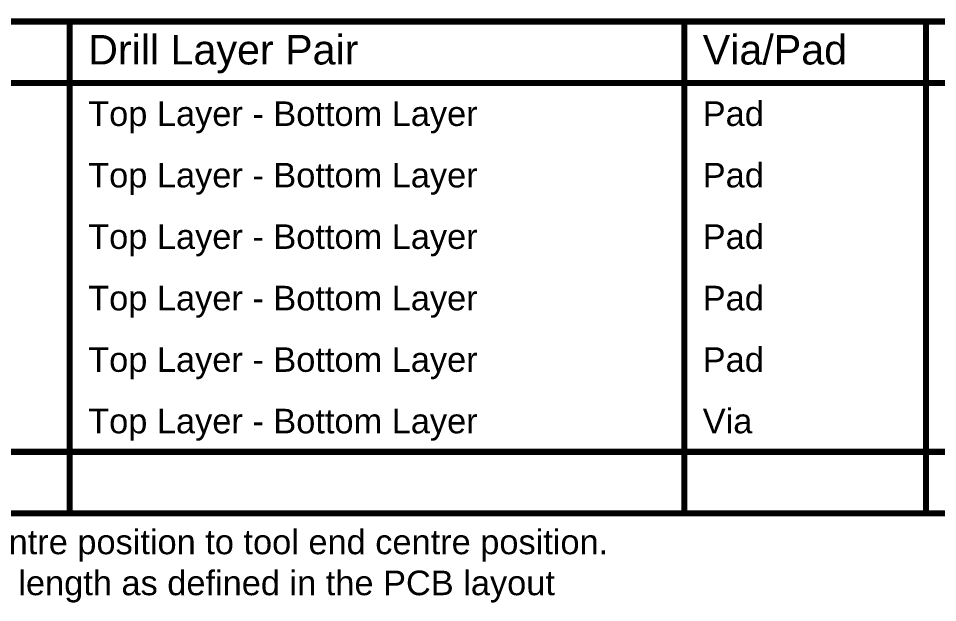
# Model space of a CAD drawing. Header units: inches. Extents: x -4 to 389, y 0 to 108.
# Drawn here: x 132.4 to 189.4, y 30.1 to 66.4 of the extents above; entities that cross this region are included whole.
import ezdxf

# ---------------------------------------------------------------- set-up
doc = ezdxf.new("R2010")
doc.units = ezdxf.units.IN
doc.layers.add('Drill Drawing', color=1, linetype='Continuous')
doc.styles.add('Arial', font='', dxfattribs={"height": 0.2})
doc.styles.get('Arial').set_extended_font_data('Arial')

msp = doc.modelspace()

# ---------------------------------------------------------------- linework, layer by layer
at = {"layer": 'Drill Drawing'}
for points in [[(46.926, 66.166, 0.381, 0.381, 0), (389.273, 66.166, 0.381, 0.381, 0)], [(135.574, 35.686, 0.381, 0.381, 0), (135.574, 66.166, 0.381, 0.381, 0)], [(173.663, 35.686, 0.381, 0.381, 0), (173.663, 66.166, 0.381, 0.381, 0)], [(188.645, 35.686, 0.381, 0.381, 0), (188.645, 66.166, 0.381, 0.381, 0)], [(46.926, 62.356, 0.381, 0.381, 0), (389.273, 62.356, 0.381, 0.381, 0)], [(46.926, 39.496, 0.381, 0.381, 0), (389.273, 39.496, 0.381, 0.381, 0)], [(46.926, 35.686, 0.381, 0.381, 0), (389.273, 35.686, 0.381, 0.381, 0)]]:
    msp.add_lwpolyline(points, format="xyseb", dxfattribs=at)
for points in [[(135.479, 66.166, 0.191, 0.191, 1), (135.67, 66.166, 0.191, 0.191, 1)], [(173.568, 66.166, 0.191, 0.191, 1), (173.758, 66.166, 0.191, 0.191, 1)], [(188.55, 66.166, 0.191, 0.191, 1), (188.74, 66.166, 0.191, 0.191, 1)], [(135.479, 35.686, 0.191, 0.191, 1), (135.67, 35.686, 0.191, 0.191, 1)], [(173.568, 35.686, 0.191, 0.191, 1), (173.758, 35.686, 0.191, 0.191, 1)], [(188.55, 35.686, 0.191, 0.191, 1), (188.74, 35.686, 0.191, 0.191, 1)]]:
    msp.add_lwpolyline(points, format="xyseb", close=True, dxfattribs=at)

# ---------------------------------------------------------------- texts
at = {"layer": 'Drill Drawing', "style": 'Arial'}
for s, height, p in [('Drill Layer Pair', 1.8288, (136.717, 63.499)), ('Via/Pad', 1.8288, (174.806, 63.499)), ('Top Layer - Bottom Layer', 1.524, (136.717, 59.689)), ('Pad', 1.524, (174.806, 59.689)), ('Top Layer - Bottom Layer', 1.524, (136.717, 55.879)), ('Pad', 1.524, (174.806, 55.879)), ('Top Layer - Bottom Layer', 1.524, (136.717, 52.069)), ('Pad', 1.524, (174.806, 52.069)), ('Top Layer - Bottom Layer', 1.524, (136.717, 48.259)), ('Pad', 1.524, (174.806, 48.259)), ('Top Layer - Bottom Layer', 1.524, (136.717, 44.449)), ('Pad', 1.524, (174.806, 44.449)), ('Top Layer - Bottom Layer', 1.524, (136.717, 40.639)), ('Via', 1.524, (174.806, 40.639)), ('= Calculated from tool start centre position to tool end centre position.', 1.524, (103.451, 33.146)), (' = Routed Path Length + Tool Size = Slot length as defined in the PCB layout', 1.524, (93.04, 30.607))]:
    msp.add_text(s, height=height, dxfattribs=at).set_placement(p)

doc.saveas('drawing.dxf')
